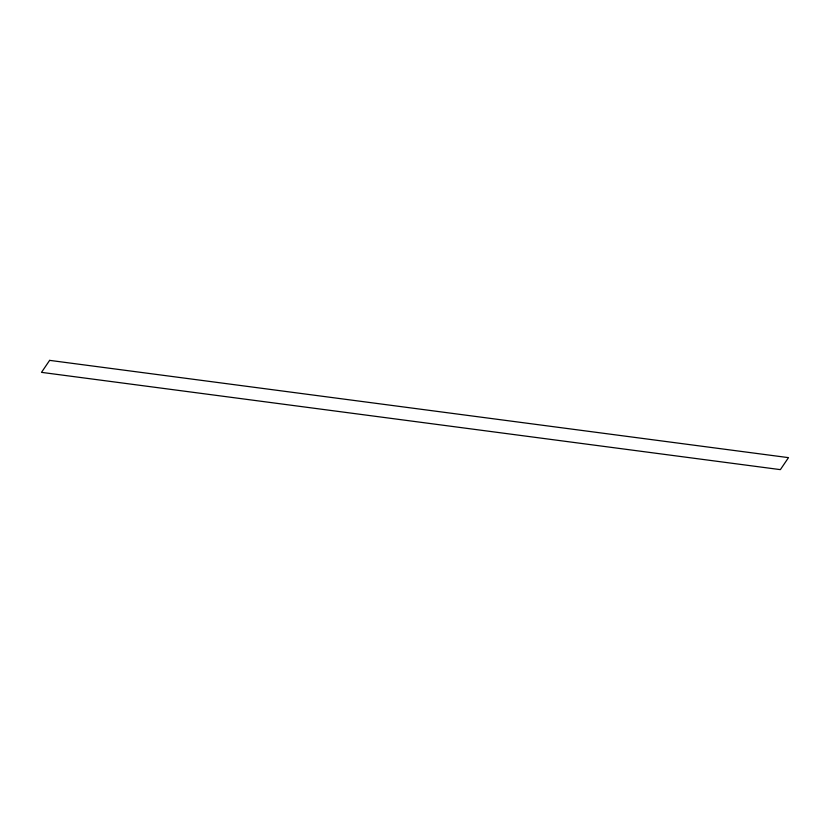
<?xml version="1.0" encoding="UTF-8"?>
<svg xmlns="http://www.w3.org/2000/svg" width="830" height="830" viewBox="0 0 830 830"><rect width="100%" height="100%" fill="white"/><g stroke="black" fill="none" stroke-linecap="round" stroke-linejoin="round"><path stroke-width="1.25" d="M49.634 360.365L41.5 372.359L780.366 469.635L788.5 457.641L49.634 360.365"/></g></svg>
